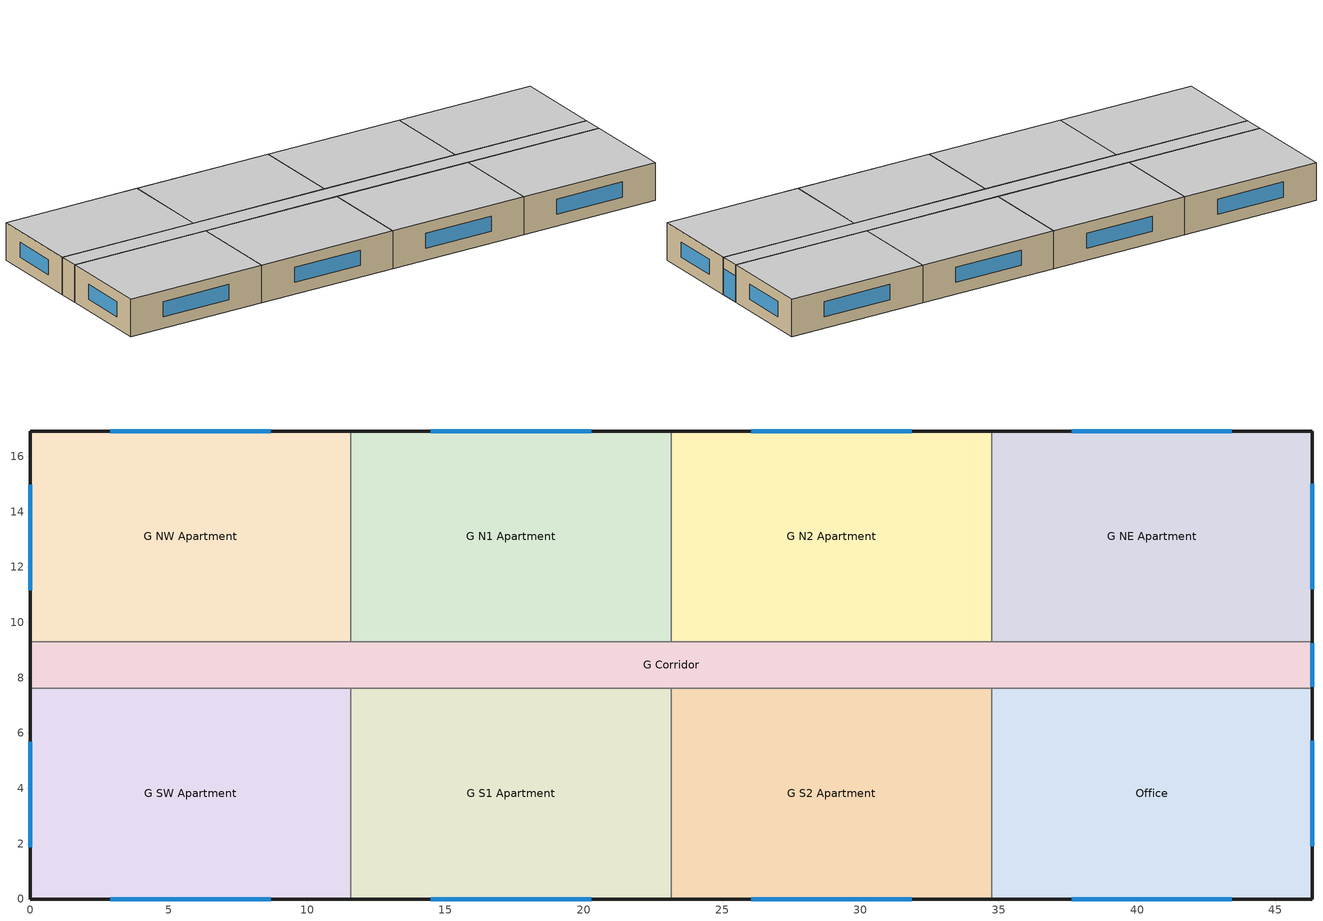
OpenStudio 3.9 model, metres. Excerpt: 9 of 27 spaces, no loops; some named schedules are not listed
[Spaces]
G S1 Apartment
 floor ground (Foundation F 1.26W/m*K Perim 11.58m Area 88.25m2): 23.16,7.62 23.16,0 11.58,0 11.58,7.62 z0
 wall outside: 11.58,0 23.16,0 z0:3.05
 wall to G S2 Apartment: 23.16,0 23.16,7.62 z0:3.05
 wall to G Corridor: 23.16,7.62 11.58,7.62 z0:3.05
 wall to G SW Apartment: 11.58,7.62 11.58,0 z0:3.05
 window: 14.48,0 20.27,0 z0.95:2.17
 ceiling adiabatic (Adiabatic floor construction): 23.16,0 23.16,7.62 11.58,7.62 11.58,0 z3.05
G S2 Apartment
 floor ground (Foundation F 1.26W/m*K Perim 11.58m Area 88.25m2): 34.75,7.62 34.75,0 23.16,0 23.16,7.62 z0
 wall outside: 23.16,0 34.75,0 z0:3.05
 wall to Office: 34.75,0 34.75,7.62 z0:3.05
 wall to G Corridor: 34.75,7.62 23.16,7.62 z0:3.05
 window: 26.06,0 31.85,0 z0.95:2.17
 ceiling adiabatic (Adiabatic floor construction): 34.75,0 34.75,7.62 23.16,7.62 23.16,0 z3.05
G NE Apartment
 floor ground (Foundation F 1.26W/m*K Perim 19.2m Area 88.25m2): 46.33,16.92 46.33,9.3 34.75,9.3 34.75,16.92 z0
 wall outside: 46.33,9.3 46.33,16.92 34.75,16.92 z0:3.05
 wall to G Corridor: 34.75,9.3 46.33,9.3 z0:3.05
 wall to G N2 Apartment: 34.75,16.92 34.75,9.3 z0:3.05
 window: 46.33,11.2 46.33,15.01 / 43.43,16.92 37.64,16.92 z0.95:2.17
 ceiling adiabatic (Adiabatic floor construction): 46.33,9.3 46.33,16.92 34.75,16.92 34.75,9.3 z3.05
G NW Apartment
 floor ground (Foundation F 1.26W/m*K Perim 19.2m Area 88.25m2): 11.58,16.92 11.58,9.3 0,9.3 0,16.92 z0
 wall outside: 11.58,16.92 0,16.92 0,9.3 z0:3.05
 wall to G N1 Apartment: 11.58,9.3 11.58,16.92 z0:3.05
 wall to G Corridor: 0,9.3 11.58,9.3 z0:3.05
 window: 8.69,16.92 2.89,16.92 / 0,14.97 0,11.16 z0.95:2.17
 ceiling adiabatic (Adiabatic floor construction): 11.58,9.3 11.58,16.92 0,16.92 0,9.3 z3.05
G N1 Apartment
 floor ground (Foundation F 1.26W/m*K Perim 11.58m Area 88.25m2): 23.16,16.92 23.16,9.3 11.58,9.3 11.58,16.92 z0
 wall outside: 23.16,16.92 11.58,16.92 z0:3.05
 wall to G N2 Apartment: 23.16,9.3 23.16,16.92 z0:3.05
 wall to G Corridor: 11.58,9.3 23.16,9.3 z0:3.05
 window: 20.27,16.92 14.48,16.92 z0.95:2.17
 ceiling adiabatic (Adiabatic floor construction): 23.16,9.3 23.16,16.92 11.58,16.92 11.58,9.3 z3.05
Office
 floor ground (Foundation F 1.26W/m*K Perim 19.2m Area 88.25m2): 46.33,7.62 46.33,0 34.75,0 34.75,7.62 z0
 wall outside: 34.75,0 46.33,0 46.33,7.62 z0:3.05
 wall to G Corridor: 46.33,7.62 34.75,7.62 z0:3.05
 window: 46.33,1.9 46.33,5.71 / 37.64,0 43.43,0 z0.95:2.17
 ceiling adiabatic (Adiabatic floor construction): 46.33,0 46.33,7.62 34.75,7.62 34.75,0 z3.05
G Corridor
 floor ground (Foundation F 1.26W/m*K Perim 3.35m Area 77.66m2): 46.33,9.3 46.33,7.62 0,7.62 0,9.3 z0
 wall outside: 46.33,7.62 46.33,9.3 / 0,9.3 0,7.62 z0:3.05
 wall to G N2 Apartment: 34.75,9.3 23.16,9.3 z0:3.05
 wall to G SW Apartment: 0,7.62 11.58,7.62 z0:3.05
 window: 46.33,7.67 46.33,9.25 z0.03:2.13
 ceiling adiabatic (Adiabatic floor construction): 46.33,7.62 46.33,9.3 0,9.3 0,7.62 z3.05
G SW Apartment
 floor ground (Foundation F 1.26W/m*K Perim 19.2m Area 88.25m2): 11.58,7.62 11.58,0 0,0 0,7.62 z0
 wall outside: 0,7.62 0,0 11.58,0 z0:3.05
 window: 0,5.68 0,1.87 / 2.9,0 8.69,0 z0.95:2.17
 ceiling adiabatic (Adiabatic floor construction): 11.58,0 11.58,7.62 0,7.62 0,0 z3.05
G N2 Apartment
 floor ground (Foundation F 1.26W/m*K Perim 11.58m Area 88.25m2): 34.75,16.92 34.75,9.3 23.16,9.3 23.16,16.92 z0
 wall outside: 34.75,16.92 23.16,16.92 z0:3.05
 window: 31.85,16.92 26.06,16.92 z0.95:2.17
 ceiling adiabatic (Adiabatic floor construction): 34.75,9.3 34.75,16.92 23.16,16.92 23.16,9.3 z3.05
[Site]
New York-John F Kennedy Intl AP_NY_USA: Latitude {deg}=40.65; Longitude {deg}=-73.8; Time Zone {hr}=-5; Elevation {m}=5; Terrain=City
[Building]
-MidriseApartment-ASHRAE 169-2013-4A created: 2025-11-21 00:00:00 +0000: North Axis {deg}=0; Default Construction Set=90.1-2004 - MidApt - ASHRAE 169-2013-4A; Standards Number of Stories=4; Standards Number of Above Ground Stories=4; Standards Building Type=MidriseApartment
[SizingPeriod:DesignDay] Barometric Pressure {Pa}=101241; Rain Indicator=No; Snow Indicator=No; Day of Month=21; Daylight Saving Time Indicator=No; Humidity Condition Type=Wetbulb; Dry-Bulb Temperature Range Modifier Type=DefaultMultipliers
Name | Maximum Dry-Bulb Temperature {C} | Daily Dry-Bulb Temperature Range {deltaC} | Wind Speed {m/s} | Wind Direction {deg} | Month | Day Type | Wetbulb or DewPoint at Maximum Dry-Bulb {C} | Solar Model Indicator | ASHRAE Clear Sky Optical Depth for Beam Irradiance | ASHRAE Clear Sky Optical Depth for Diffuse Irradiance | Sky Clearness
New.York-John.F.Kennedy.Intl.AP_NY_USA Ann Clg .4% Condns DB=>MWB | 32.1 | 7.4 | 5.6 | 230 | 7 | SummerDesignDay | 23.1 | ASHRAETau | 0.541 | 1.8
New.York-John.F.Kennedy.Intl.AP_NY_USA Ann Clg .4% Condns WB=>MDB | 29.1 | 7.4 | 5.6 | 230 | 7 | SummerDesignDay | 25 | ASHRAETau | 0.541 | 1.8
New.York-John.F.Kennedy.Intl.AP_NY_USA Ann Htg 99.6% Condns DB | -10.7 | 0 | 7.5 | 320 | 1 | WinterDesignDay | -10.7 | ASHRAEClearSky |  |  | 0
[ClimateZones]
Climate Zone Institution Name 1=ASHRAE; Climate Zone Document Name 1=ANSI/ASHRAE Standard 169; Climate Zone Document Year 1=2006; Climate Zone Value 1=4A
[Site:WaterMainsTemperature]
Calculation Method=Correlation; Annual Average Outdoor Air Temperature {C}=12.4667; Maximum Difference In Monthly Average Outdoor Air Temperatures {deltaC}=25.2
[Site:GroundTemperature:Shallow]
6, 2.1, 1.1, 2, 7.2, 13.1, 18.7, 22.7, 23.9, 22, 17.5, 11.7
[Site:GroundTemperature:Deep]
11.8, 9, 7.2, 6.7, 7.7, 10.1, 13, 15.9, 17.8, 18.2, 17.1, 14.8
[Site:GroundTemperature:FCfactorMethod]
January Ground Temperature {C}=14; February Ground Temperature {C}=7.3; March Ground Temperature {C}=3.3; April Ground Temperature {C}=1.2; May Ground Temperature {C}=-0.2; June Ground Temperature {C}=5.6; July Ground Temperature {C}=10.9; August Ground Temperature {C}=16.1; September Ground Temperature {C}=21.7; October Ground Temperature {C}=25; November Ground Temperature {C}=24.8; December Ground Temperature {C}=19.9
[Material:NoMass] Thermal Absorptance=0.9; Solar Absorptance=0.7
Name | Roughness | Thermal Resistance {m2-K/W} | Visible Absorptance
CP02 CARPET PAD | VeryRough | 0.21648 | 0.8
Nonres_Floor_Insulation | MediumSmooth | 2.88292 | 0.7
Typical Insulation R-8.93 | Smooth | 1.57183 | 0.7
Typical Carpet Pad | Smooth | 0.21648 | 0.8
Typical Insulation R-13.45 | Smooth | 2.368 | 0.7
Typical Insulation R-14.76 | Smooth | 2.59864 | 0.7
Typical Insulation R-0.58 | Smooth | 0.101875 | 0.7
Typical Insulation R-0.01 | Smooth | 0.001 | 0.7
[Material]
Name | Roughness | Thickness {m} | Conductivity {W/m-K} | Density {kg/m3} | Specific Heat {J/kg-K} | Thermal Absorptance | Solar Absorptance | Visible Absorptance
100mm Normalweight concrete floor | MediumSmooth | 0.1016 | 2.31 | 2322 | 832
G01 13mm gypsum board | Smooth | 0.0127 | 0.16 | 800 | 1090 | 0.9 | 0.7 | 0.5
4 in. Normalweight Concrete Floor | MediumRough | 0.1016 | 2.31 | 2322 | 832 | 0.9 | 0.7 | 0.7
25mm Stucco | Smooth | 0.0254 | 0.72 | 1856 | 840 | 0.9 | 0.7 | 0.7
5/8 in. Gypsum Board | MediumSmooth | 0.0159 | 0.16 | 800 | 1090 | 0.9 | 0.7 | 0.7
Roof Membrane | VeryRough | 0.0095 | 0.16 | 1121.29 | 1460 | 0.9 | 0.7 | 0.7
Metal Roof Surface; F08 Metal surface | Smooth | 0.0008 | 45.28 | 7824 | 500 | 0.9 | 0.7 | 0.7
6 in. Normalweight Concrete Floor | MediumRough | 0.1524 | 2.31 | 2322 | 832 | 0.9 | 0.7 | 0.7
8 in. Concrete Block Basement Wall | MediumRough | 0.2032 | 1.326 | 1842 | 912 | 0.9 | 0.7 | 0.7
G05 25mm wood | MediumSmooth | 0.0254 | 0.15 | 608 | 1630 | 0.9 | 0.5 | 0.5
Std Wood 6inch | MediumSmooth | 0.15 | 0.12 | 540 | 1210 | 0.9 | 0.7 | 0.7
[Construction]
Adiabatic floor construction: CP02 CARPET PAD, 100mm Normalweight concrete floor, Nonres_Floor_Insulation
Typical Insulated Exterior Mass Floor R-11.49: Typical Insulation R-8.93, 4 in. Normalweight Concrete Floor, Typical Carpet Pad
Typical Insulated Steel Framed Exterior Wall R-15.63: 25mm Stucco, 5/8 in. Gypsum Board, Typical Insulation R-13.45, 5/8 in. Gypsum Board
Typical IEAD Roof R-15.87: Roof Membrane, Typical Insulation R-14.76, Metal Roof Surface
Typical Interior Floor: 100mm Normalweight concrete floor, CP02 CARPET PAD
Typical Interior Wall: G01 13mm gypsum board, G01 13mm gypsum board
Typical Interior Ceiling: CP02 CARPET PAD, 100mm Normalweight concrete floor
Typical Insulated Carpeted 6in Slab Floor: 6 in. Normalweight Concrete Floor, Typical Carpet Pad
Typical Insulated Basement Mass Wall: 8 in. Concrete Block Basement Wall
U 0.57 SHGC 0.39 Simple Glazing: U 0.57 SHGC 0.39 Simple Glazing
U 0.67 SHGC 0.39 Simple Glazing: U 0.67 SHGC 0.39 Simple Glazing
Typical Insulated Metal Door R-1.43: F08 Metal surface, Typical Insulation R-0.58
Typical Overhead Door R-0.86: Typical Insulation R-0.01
U 1.17 SHGC 0.49 Simple Glazing: U 1.17 SHGC 0.49 Simple Glazing
Typical Interior Window: Clear 3mm
Typical Interior Door; Typical Interior Partition: G05 25mm wood
InteriorFurnishings: Std Wood 6inch
[Construction:FfactorGroundFloor] F-Factor {W/m-K}=1.26344
Name | Area {m2} | PerimeterExposed {m}
Foundation F 1.26W/m*K Perim 11.58m Area 88.25m2 | 88.2487 | 11.5818
Foundation F 1.26W/m*K Perim 19.2m Area 88.25m2 | 88.2487 | 19.2014
Foundation F 1.26W/m*K Perim 3.35m Area 77.66m2 | 77.6585 | 3.3526
[DefaultConstructionSet]
90.1-2004 - MidApt - ASHRAE 169-2013-4A: Default Exterior Surface Constructions=Default Surface Constructions 1; Default Interior Surface Constructions=Default Surface Constructions 2; Default Ground Contact Surface Constructions=Default Surface Constructions 3; Default Exterior SubSurface Constructions=Default Sub Surface Constructions 1; Default Interior SubSurface Constructions=Default Sub Surface Constructions 2; Interior Partition Construction=Typical Interior Partition
[DefaultSurfaceConstructions]
Name | Floor Construction | Wall Construction | Roof Ceiling Construction
Default Surface Constructions 1 | Typical Insulated Exterior Mass Floor R-11.49 | Typical Insulated Steel Framed Exterior Wall R-15.63 | Typical IEAD Roof R-15.87
Default Surface Constructions 2 | Typical Interior Floor | Typical Interior Wall | Typical Interior Ceiling
Default Surface Constructions 3 | Typical Insulated Carpeted 6in Slab Floor | Typical Insulated Basement Mass Wall
[DefaultSubSurfaceConstructions]
Name | Fixed Window Construction | Operable Window Construction | Door Construction | Glass Door Construction | Overhead Door Construction | Skylight Construction | Tubular Daylight Dome Construction | Tubular Daylight Diffuser Construction
Default Sub Surface Constructions 1 | U 0.57 SHGC 0.39 Simple Glazing | U 0.67 SHGC 0.39 Simple Glazing | Typical Insulated Metal Door R-1.43 | U 0.67 SHGC 0.39 Simple Glazing | Typical Overhead Door R-0.86 | U 1.17 SHGC 0.49 Simple Glazing | Typical Interior Window | Typical Interior Window
Default Sub Surface Constructions 2 | Typical Interior Window | Typical Interior Window | Typical Interior Door
[WindowMaterial:SimpleGlazingSystem] Visible Transmittance=0.81
Name | U-Factor {W/m2-K} | Solar Heat Gain Coefficient
U 0.57 SHGC 0.39 Simple Glazing | 3.23661 | 0.39
U 0.67 SHGC 0.39 Simple Glazing | 3.80444 | 0.39
U 1.17 SHGC 0.49 Simple Glazing | 6.64357 | 0.49
[WindowMaterial:Glazing]
Clear 3mm: Optical Data Type=SpectralAverage; Thickness {m}=0.003; Solar Transmittance at Normal Incidence=0.837; Front Side Solar Reflectance at Normal Incidence=0.075; Back Side Solar Reflectance at Normal Incidence=0.075; Visible Transmittance at Normal Incidence=0.898; Front Side Visible Reflectance at Normal Incidence=0.081; Back Side Visible Reflectance at Normal Incidence=0.081; Infrared Transmittance at Normal Incidence=0; Front Side Infrared Hemispherical Emissivity=0.84; Back Side Infrared Hemispherical Emissivity=0.84; Conductivity {W/m-K}=0.9; Dirt Correction Factor for Solar and Visible Transmittance=1; Solar Diffusing=No
[Space] Building Story=Building Story 1
Name | Space Type | Thermal Zone
G Corridor | MidriseApartment Corridor | G Corridor ZN
G S1 Apartment | MidriseApartment Apartment | G S1 Apartment ZN
G S2 Apartment | MidriseApartment Apartment | G S2 Apartment ZN
G NW Apartment | MidriseApartment Apartment | G NW Apartment ZN
Office | MidriseApartment Office | Office ZN
G NE Apartment | MidriseApartment Apartment | G NE Apartment ZN
G SW Apartment | MidriseApartment Apartment | G SW Apartment ZN
G N1 Apartment | MidriseApartment Apartment | G N1 Apartment ZN
G N2 Apartment | MidriseApartment Apartment | G N2 Apartment ZN
[BuildingStory]
Building Story 1: Nominal Z Coordinate {m}=0
[SpaceType] Standards Building Type=MidriseApartment
Name | Default Schedule Set | Design Specification Outdoor Air Object | Standards Space Type
MidriseApartment Office | MidriseApartment Office Schedule Set | MidriseApartment Office Ventilation | Office
MidriseApartment Corridor | MidriseApartment Corridor Schedule Set | MidriseApartment Corridor Ventilation | Corridor
MidriseApartment Apartment | MidriseApartment Apartment Schedule Set | MidriseApartment Apartment Ventilation | Apartment
[People:Definition] Number of People Calculation Method=People/Area; Fraction Radiant=0.3; Thermal Comfort Model Type 1=AdaptiveASH55
Name | People per Space Floor Area {person/m2}
MidriseApartment Apartment People Definition | 0.0283091
MidriseApartment Office People Definition | 0.0227119
[People] Work Efficiency Schedule=Work Efficiency Schedule; Clothing Insulation Schedule=Clothing Schedule; Air Velocity Schedule=Air Velocity Schedule; Multiplier=1
Name | People Definition | Space or SpaceType
MidriseApartment Apartment People | MidriseApartment Apartment People Definition | MidriseApartment Apartment
MidriseApartment Office People | MidriseApartment Office People Definition | MidriseApartment Office
[Lights:Definition] Design Level Calculation Method=Watts/Area; Fraction Radiant=0.6; Fraction Visible=0.2; Return Air Fraction=0
Name | Watts per Space Floor Area {W/m2}
MidriseApartment Apartment Lights Definition | 11.5174
MidriseApartment Apartment Additional Lights Definition | 2.90626
MidriseApartment Corridor Lights Definition | 5.38196
MidriseApartment Office Lights Definition | 11.8403
[Lights]
Name | Lights Definition | Space or SpaceType | Fraction Replaceable
MidriseApartment Apartment Lights | MidriseApartment Apartment Lights Definition | MidriseApartment Apartment | 0
MidriseApartment Apartment Additional Lights | MidriseApartment Apartment Additional Lights Definition | MidriseApartment Apartment | 1
MidriseApartment Corridor Lights | MidriseApartment Corridor Lights Definition | MidriseApartment Corridor | 0
MidriseApartment Office Lights | MidriseApartment Office Lights Definition | MidriseApartment Office | 0
[ElectricEquipment:Definition] Fraction Latent=0
Name | Design Level Calculation Method | Watts per Space Floor Area {W/m2} | Fraction Radiant | Fraction Lost | Design Level {W}
MidriseApartment Apartment Elec Equip Definition; MidriseApartment Office Elec Equip Definition | Watts/Area | 6.67 | 0.5 | 0
Ground Corridor Electric Equipment Definition1 | EquipmentLevel |  | 0 | 0.95 | 16055
Ground Corridor Electric Equipment Definition2 | EquipmentLevel |  | 0 | 0.95 | 161.9
[ElectricEquipment]
Name | Electric Equipment Definition | Space or SpaceType | Schedule
MidriseApartment Apartment Elec Equip | MidriseApartment Apartment Elec Equip Definition | MidriseApartment Apartment
MidriseApartment Office Elec Equip | MidriseApartment Office Elec Equip Definition | MidriseApartment Office
G Corridor_Elevators_Equip | Ground Corridor Electric Equipment Definition1 | G Corridor | ApartmentMidRise BLDG_ELEVATORS
Elevators_Lights_Fan | Ground Corridor Electric Equipment Definition2 | G Corridor | ApartmentMidRise ELEV_LIGHT_FAN_SCH_24_7
[DesignSpecification:OutdoorAir]
Name | Outdoor Air Method | Outdoor Air Flow Air Changes per Hour {1/hr} | Outdoor Air Flow per Person {m3/s-person} | Outdoor Air Flow per Floor Area {m3/s-m2}
MidriseApartment Apartment Ventilation | Sum | 0.35
MidriseApartment Corridor Ventilation |  | 0 | 0 | 0
MidriseApartment Office Ventilation | Sum |  |  | 0.000508
[DefaultScheduleSet]
Name | Number of People Schedule | People Activity Level Schedule | Lighting Schedule | Electric Equipment Schedule
MidriseApartment Apartment Schedule Set | ApartmentMidRise OCC_APT_SCH | ApartmentMidRise Activity Schedule | ApartmentMidRise LTG_APT_SCH | ApartmentMidRise EQP_APT_SCH
MidriseApartment Corridor Schedule Set | ApartmentMidRise All Off |  | ApartmentMidRise LTG_COR_SCH_2004_2007 | ApartmentMidRise BLDG_ELEVATORS
MidriseApartment Office Schedule Set | ApartmentMidRise OCC_OFF_SCH | ApartmentMidRise Activity Schedule | ApartmentMidRise LTG_OFF_SCH_2004_2007 | ApartmentMidRise EQP_OFF_SCH_2004_2007
[ThermostatSetpoint:DualSetpoint]
Name | Heating Setpoint Temperature Schedule | Cooling Setpoint Temperature Schedule
MidriseApartment Corridor Thermostat 1; MidriseApartment Apartment Thermostat 1; MidriseApartment Apartment Thermostat 2; MidriseApartment Apartment Thermostat 3; MidriseApartment Apartment Thermostat 4; MidriseApartment Apartment Thermostat 5; MidriseApartment Apartment Thermostat 6; MidriseApartment Apartment Thermostat 7 | ApartmentMidRise HTGSETP_APT_SCH | ApartmentMidRise CLGSETP_APT_SCH
MidriseApartment Office Thermostat 1 | ApartmentMidRise HTGSETP_OFF_SCH_NO_OPTIMUM | ApartmentMidRise CLGSETP_OFF_SCH_No_Setback
[SpaceInfiltration:DesignFlowRate] Velocity Term Coefficient=0
Name | Space or SpaceType | Schedule | Design Flow Rate Calculation Method | Flow per Exterior Surface Area {m3/s-m2} | Constant Term Coefficient | Temperature Term Coefficient | Velocity Squared Term Coefficient | Design Flow Rate {m3/s}
G N2 Apartment HVAC On Infiltration | G N2 Apartment | Infiltration HVAC On Schedule | Flow/ExteriorArea | 0.000570329 | 0.0716 | 0.0068 | 0.0342
G N2 Apartment HVAC Off Infiltration | G N2 Apartment | Infiltration HVAC Off Schedule | Flow/ExteriorArea | 0.000570329 | 0.0716 | 0.0068 | 0.0342
G NE Apartment HVAC On Infiltration | G NE Apartment | Infiltration HVAC On Schedule | Flow/ExteriorArea | 0.000570329 | 0.0716 | 0.0068 | 0.0342
G NE Apartment HVAC Off Infiltration | G NE Apartment | Infiltration HVAC Off Schedule | Flow/ExteriorArea | 0.000570329 | 0.0716 | 0.0068 | 0.0342
Office HVAC On Infiltration | Office | Infiltration HVAC On Schedule | Flow/ExteriorArea | 0.000570329 | 0.0716 | 0.0068 | 0.0342
Office HVAC Off Infiltration | Office | Infiltration HVAC Off Schedule | Flow/ExteriorArea | 0.000570329 | 0.0716 | 0.0068 | 0.0342
G NW Apartment HVAC On Infiltration | G NW Apartment | Infiltration HVAC On Schedule | Flow/ExteriorArea | 0.000570329 | 0.0716 | 0.0068 | 0.0342
G NW Apartment HVAC Off Infiltration | G NW Apartment | Infiltration HVAC Off Schedule | Flow/ExteriorArea | 0.000570329 | 0.0716 | 0.0068 | 0.0342
G Corridor HVAC On Infiltration | G Corridor | Infiltration HVAC On Schedule | Flow/ExteriorArea | 0.000570329 | 0.0716 | 0.0068 | 0.0342
G Corridor HVAC Off Infiltration | G Corridor | Infiltration HVAC Off Schedule | Flow/ExteriorArea | 0.000570329 | 0.0716 | 0.0068 | 0.0342
G S2 Apartment HVAC On Infiltration | G S2 Apartment | Infiltration HVAC On Schedule | Flow/ExteriorArea | 0.000570329 | 0.0716 | 0.0068 | 0.0342
G S2 Apartment HVAC Off Infiltration | G S2 Apartment | Infiltration HVAC Off Schedule | Flow/ExteriorArea | 0.000570329 | 0.0716 | 0.0068 | 0.0342
G SW Apartment HVAC On Infiltration | G SW Apartment | Infiltration HVAC On Schedule | Flow/ExteriorArea | 0.000570329 | 0.0716 | 0.0068 | 0.0342
G SW Apartment HVAC Off Infiltration | G SW Apartment | Infiltration HVAC Off Schedule | Flow/ExteriorArea | 0.000570329 | 0.0716 | 0.0068 | 0.0342
G N1 Apartment HVAC On Infiltration | G N1 Apartment | Infiltration HVAC On Schedule | Flow/ExteriorArea | 0.000570329 | 0.0716 | 0.0068 | 0.0342
G N1 Apartment HVAC Off Infiltration | G N1 Apartment | Infiltration HVAC Off Schedule | Flow/ExteriorArea | 0.000570329 | 0.0716 | 0.0068 | 0.0342
G S1 Apartment HVAC On Infiltration | G S1 Apartment | Infiltration HVAC On Schedule | Flow/ExteriorArea | 0.000570329 | 0.0716 | 0.0068 | 0.0342
G S1 Apartment HVAC Off Infiltration | G S1 Apartment | Infiltration HVAC Off Schedule | Flow/ExteriorArea | 0.000570329 | 0.0716 | 0.0068 | 0.0342
G Corridor door Infiltration | G Corridor | ApartmentMidRise INFIL_Door_Opening_SCH_2004_2007 | Flow/Space |  | 1 | 0 | 0 | 0.520558
[ThermalZone] Use Ideal Air Loads=No
Name | Thermostat
G Corridor ZN | MidriseApartment Corridor Thermostat 1
G N1 Apartment ZN | MidriseApartment Apartment Thermostat 1
G N2 Apartment ZN | MidriseApartment Apartment Thermostat 2
G NE Apartment ZN | MidriseApartment Apartment Thermostat 3
G NW Apartment ZN | MidriseApartment Apartment Thermostat 4
G S1 Apartment ZN | MidriseApartment Apartment Thermostat 5
G S2 Apartment ZN | MidriseApartment Apartment Thermostat 6
G SW Apartment ZN | MidriseApartment Apartment Thermostat 7
Office ZN | MidriseApartment Office Thermostat 1
[InternalMass:Definition]
Internal Mass Definition 1: Construction=InteriorFurnishings; Design Level Calculation Method=SurfaceArea/Area; Surface Area per Space Floor Area=2
[InternalMass] Internal Mass Definition=Internal Mass Definition 1; Multiplier=1
Name | Space or SpaceType
G N2 Apartment Mass | G N2 Apartment
G NE Apartment Mass | G NE Apartment
Office Mass | Office
G NW Apartment Mass | G NW Apartment
G Corridor Mass | G Corridor
G S2 Apartment Mass | G S2 Apartment
G SW Apartment Mass | G SW Apartment
G N1 Apartment Mass | G N1 Apartment
G S1 Apartment Mass | G S1 Apartment
[Exterior:Lights:Definition]
NonDimming Exterior Lights Def: Design Level {W}=4642
[Exterior:Lights]
NonDimming Exterior Lights Def: Exterior Lights Definition=NonDimming Exterior Lights Def; Schedule=ApartmentMidRise Exterior_Lgt_ALWAYS_ON; Control Option=AstronomicalClock
